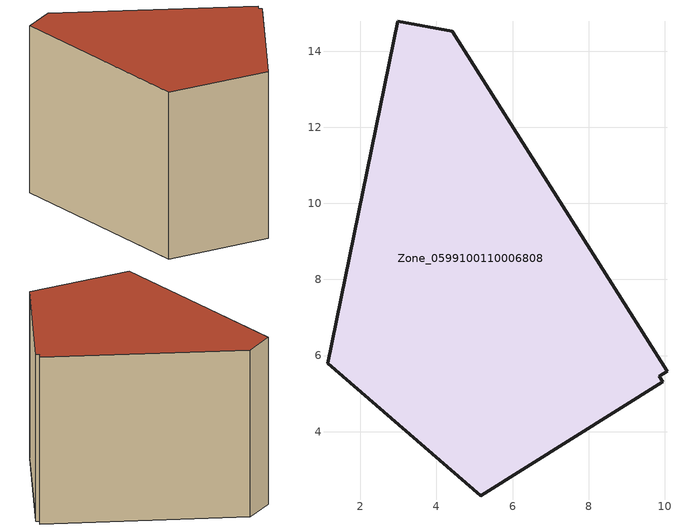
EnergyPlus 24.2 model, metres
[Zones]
Zone_0599100110006808
 floor ground (C_G): 5.16,2.31 1.14,5.8 2.98,14.79 4.41,14.53 10.06,5.58 9.86,5.46 9.95,5.31 z0
 wall outside (C_F): 5.16,2.31 9.95,5.31 9.86,5.46 10.06,5.58 4.41,14.53 2.98,14.79 1.14,5.8 5.16,2.31 z0:10.12
 roof outside (C_R): 1.14,5.8 5.16,2.31 9.95,5.31 9.86,5.46 10.06,5.58 4.41,14.53 2.98,14.79 z10.12
[BUILDING]
Pand.0599100110006808: North Axis=0; Terrain=City; Loads Convergence Tolerance Value=0.04; Temperature Convergence Tolerance Value=0.4; Solar Distribution=FullExterior; Maximum Number of Warmup Days=25; Minimum Number of Warmup Days=1
[Site:Location]
Rotterdam.The.Hague.AP_ZH_NLD Design_Conditions: Latitude=51.96; Longitude=4.45; Time Zone=1; Elevation=-4.5
[SITE:GROUNDTEMPERATURE:BUILDINGSURFACE]
18, 18, 18, 18, 18, 18, 18, 18, 18, 18, 18, 18
[MATERIAL] Thermal Absorptance=0.9; Solar Absorptance=0.7; Visible Absorptance=0.7
Name | Roughness | Thickness | Conductivity | Density | Specific Heat
G.D.2015-2018 | MediumSmooth | 0.15 | 0.0428571 | 540 | 1210
F.D.2015-2018 | Rough | 0.3 | 0.0666667 | 1920 | 840
R.D.2015-2018 | MediumRough | 0.2 | 0.0333333 | 1500 | 1000
[CONSTRUCTION]
C_G: G.D.2015-2018
C_F: F.D.2015-2018
C_R: R.D.2015-2018
[ZONE]
Zone_0599100110006808: Type=1; Multiplier=1; Ceiling Height=Autocalculate; Volume=Autocalculate; Floor Area=autocalculate; Part of Total Floor Area=Yes
[ZONEINFILTRATION:DESIGNFLOWRATE]
Infil_Zone_0599100110006808: Zone or ZoneList or Space or SpaceList=Zone_0599100110006808; Schedule=AlwaysOn; Design Flow Rate Calculation Method=Flow/Area; Flow Rate per Floor Area=0.0021; Constant Term Coefficient=1; Temperature Term Coefficient=0; Velocity Term Coefficient=0; Velocity Squared Term Coefficient=0
[HVACTEMPLATE:ZONE:IDEALLOADSAIRSYSTEM]
Zone_0599100110006808: Maximum Heating Supply Air Temperature=50; Minimum Cooling Supply Air Temperature=13; Maximum Heating Supply Air Humidity Ratio=0.0156; Minimum Cooling Supply Air Humidity Ratio=0.0077; Heating Limit=NoLimit; Cooling Limit=NoLimit; Dehumidification Control Type=ConstantSensibleHeatRatio; Cooling Sensible Heat Ratio=0.7; Dehumidification Setpoint=60; Humidification Control Type=None; Humidification Setpoint=30; Outdoor Air Method=None; Outdoor Air Flow Rate per Person=0.00944; Outdoor Air Flow Rate per Zone Floor Area=0; Outdoor Air Flow Rate per Zone=0; Demand Controlled Ventilation Type=None; Outdoor Air Economizer Type=NoEconomizer; Heat Recovery Type=None; Sensible Heat Recovery Effectiveness=0.7; Latent Heat Recovery Effectiveness=0.65
[ZONECONTROL:THERMOSTAT]
ThermostatControl_Zone_0599100110006808: Zone or ZoneList=Zone_0599100110006808; Control Type Schedule=DualSetpointControlType; Control 1=Thermostat_Zone_0599100110006808; Temperature Difference Between Cutout And Setpoint=0
[THERMOSTATSETPOINT:DUALSETPOINT]
Thermostat_Zone_0599100110006808: Heating Setpoint Temperature Schedule=HeatingSetpoint_Zone_0599100110006808; Cooling Setpoint Temperature Schedule=CoolingSetpoint_Zone_0599100110006808
[SCHEDULE:COMPACT]
HeatingSetpoint_Zone_0599100110006808: Through: 12/31, For: AllDays, Until: 24:00, 21
CoolingSetpoint_Zone_0599100110006808: Through: 12/31, For: AllDays, Until: 24:00, 24
DualSetpointControlType: Through: 12/31, For: AllDays, Until: 24:00, 4
AlwaysOn: Through: 12/31, For: AllDays, Until: 24:00, 1
